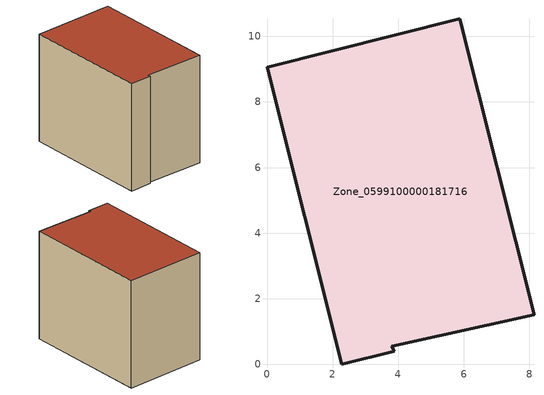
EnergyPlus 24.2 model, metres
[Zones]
Zone_0599100000181716
 floor ground (C_G): 8.14,1.52 3.8,0.56 3.88,0.4 2.28,0 0,9.06 5.87,10.54 z0
 wall outside (C_F): 8.14,1.52 5.87,10.54 0,9.06 2.28,0 3.88,0.4 3.8,0.56 8.14,1.52 z0:8.07
 roof outside (C_R): 3.8,0.56 8.14,1.52 5.87,10.54 0,9.06 2.28,0 3.88,0.4 z8.07
[BUILDING]
Pand.0599100000181716: North Axis=0; Terrain=City; Loads Convergence Tolerance Value=0.04; Temperature Convergence Tolerance Value=0.4; Solar Distribution=FullExterior; Maximum Number of Warmup Days=25; Minimum Number of Warmup Days=1
[Site:Location]
Rotterdam.The.Hague.AP_ZH_NLD Design_Conditions: Latitude=51.96; Longitude=4.45; Time Zone=1; Elevation=-4.5
[SITE:GROUNDTEMPERATURE:BUILDINGSURFACE]
18, 18, 18, 18, 18, 18, 18, 18, 18, 18, 18, 18
[MATERIAL] Thermal Absorptance=0.9; Solar Absorptance=0.7; Visible Absorptance=0.7
Name | Roughness | Thickness | Conductivity | Density | Specific Heat
G.TI.1965-1974 | MediumSmooth | 0.15 | 0.882353 | 540 | 1210
F.TI.1965-1974 | Rough | 0.3 | 0.697674 | 1920 | 840
R.TI.1965-1974 | MediumRough | 0.2 | 0.232558 | 1500 | 1000
[CONSTRUCTION]
C_G: G.TI.1965-1974
C_F: F.TI.1965-1974
C_R: R.TI.1965-1974
[ZONE]
Zone_0599100000181716: Type=1; Multiplier=1; Ceiling Height=Autocalculate; Volume=Autocalculate; Floor Area=autocalculate; Part of Total Floor Area=Yes
[ZONEINFILTRATION:DESIGNFLOWRATE]
Infil_Zone_0599100000181716: Zone or ZoneList or Space or SpaceList=Zone_0599100000181716; Schedule=AlwaysOn; Design Flow Rate Calculation Method=Flow/Area; Flow Rate per Floor Area=0.003; Constant Term Coefficient=1; Temperature Term Coefficient=0; Velocity Term Coefficient=0; Velocity Squared Term Coefficient=0
[HVACTEMPLATE:ZONE:IDEALLOADSAIRSYSTEM]
Zone_0599100000181716: Maximum Heating Supply Air Temperature=50; Minimum Cooling Supply Air Temperature=13; Maximum Heating Supply Air Humidity Ratio=0.0156; Minimum Cooling Supply Air Humidity Ratio=0.0077; Heating Limit=NoLimit; Cooling Limit=NoLimit; Dehumidification Control Type=ConstantSensibleHeatRatio; Cooling Sensible Heat Ratio=0.7; Dehumidification Setpoint=60; Humidification Control Type=None; Humidification Setpoint=30; Outdoor Air Method=None; Outdoor Air Flow Rate per Person=0.00944; Outdoor Air Flow Rate per Zone Floor Area=0; Outdoor Air Flow Rate per Zone=0; Demand Controlled Ventilation Type=None; Outdoor Air Economizer Type=NoEconomizer; Heat Recovery Type=None; Sensible Heat Recovery Effectiveness=0.7; Latent Heat Recovery Effectiveness=0.65
[ZONECONTROL:THERMOSTAT]
ThermostatControl_Zone_0599100000181716: Zone or ZoneList=Zone_0599100000181716; Control Type Schedule=DualSetpointControlType; Control 1=Thermostat_Zone_0599100000181716; Temperature Difference Between Cutout And Setpoint=0
[THERMOSTATSETPOINT:DUALSETPOINT]
Thermostat_Zone_0599100000181716: Heating Setpoint Temperature Schedule=HeatingSetpoint_Zone_0599100000181716; Cooling Setpoint Temperature Schedule=CoolingSetpoint_Zone_0599100000181716
[SCHEDULE:COMPACT]
HeatingSetpoint_Zone_0599100000181716: Through: 12/31, For: AllDays, Until: 24:00, 21
CoolingSetpoint_Zone_0599100000181716: Through: 12/31, For: AllDays, Until: 24:00, 24
DualSetpointControlType: Through: 12/31, For: AllDays, Until: 24:00, 4
AlwaysOn: Through: 12/31, For: AllDays, Until: 24:00, 1
